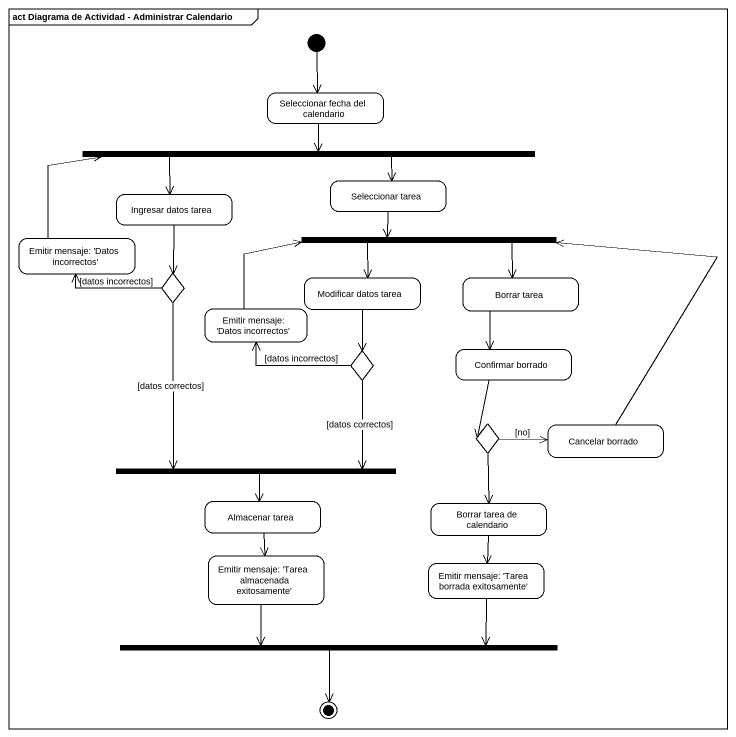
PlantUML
@startuml
mainframe act Diagrama de Actividad - Administrar Calendario
hide empty description
state "Seleccionar fecha del calendario" as Seleccionar_fecha_del
state fork1 <<fork>>
state "Seleccionar tarea" as Seleccionar_tarea
state "Ingresar datos tarea" as Ingresar_datos_tarea
state "Emitir mensaje: 'Datos incorrectos'" as Emitir_mensaje_Datos
state fork2 <<join>>
state choice1 <<choice>>
state "Modificar datos tarea" as Modificar_datos_tarea
state "Borrar tarea" as Borrar_tarea
state "Emitir mensaje: 'Datos incorrectos'" as Emitir_mensaje_Datos_2
state choice2 <<choice>>
state "Confirmar borrado" as Confirmar_borrado
state choice3 <<choice>>
state "Cancelar borrado" as Cancelar_borrado
state fork3 <<join>>
state "Almacenar tarea" as Almacenar_tarea
state "Borrar tarea de calendario" as Borrar_tarea_de_calendario
state "Emitir mensaje: 'Tarea almacenada exitosamente'" as Emitir_mensaje_Tarea
state "Emitir mensaje: 'Tarea borrada exitosamente'" as Emitir_mensaje_Tarea_2
state fork4 <<join>>
[*] --> Seleccionar_fecha_del
Seleccionar_fecha_del --> fork1
fork1 -right-> Seleccionar_tarea
fork1 -left-> Ingresar_datos_tarea
Seleccionar_tarea --> fork2
Ingresar_datos_tarea --> choice1
Emitir_mensaje_Datos -right-> fork1
fork2 --> Modificar_datos_tarea
fork2 -right-> Borrar_tarea
choice1 -left-> Emitir_mensaje_Datos : [datos incorrectos]
choice1 --> fork3 : [datos correctos]
Modificar_datos_tarea --> choice2
Borrar_tarea --> Confirmar_borrado
Emitir_mensaje_Datos_2 -right-> fork2
choice2 -left-> Emitir_mensaje_Datos_2 : [datos incorrectos]
choice2 --> fork3 : [datos correctos]
Confirmar_borrado --> choice3
choice3 -right-> Cancelar_borrado : [no]
choice3 --> Borrar_tarea_de_calendario
Cancelar_borrado -up-> fork2
fork3 --> Almacenar_tarea
Almacenar_tarea --> Emitir_mensaje_Tarea
Borrar_tarea_de_calendario --> Emitir_mensaje_Tarea_2
Emitir_mensaje_Tarea --> fork4
Emitir_mensaje_Tarea_2 -left-> fork4
fork4 --> [*]
@enduml
